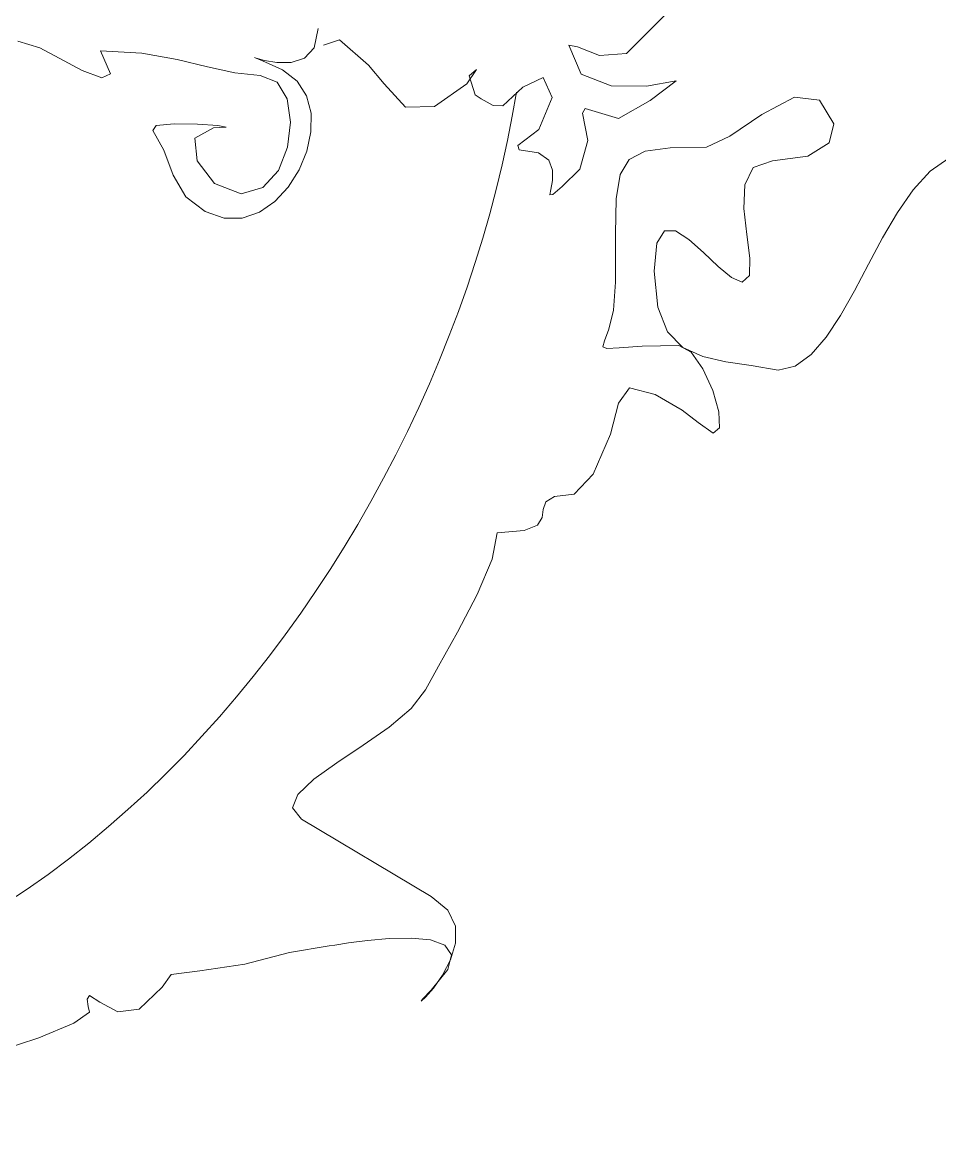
# Model space of a CAD drawing. Header units: centimetres. Extents: x -377343 to 693706, y 194584 to 813780.
# Drawn here: x 178756.04 to 178783.04, y 498796.2 to 498829.31 of the extents above; entities that cross this region are included whole.
import ezdxf

# ---------------------------------------------------------------- set-up
doc = ezdxf.new("R2010")
doc.units = ezdxf.units.CM
doc.layers.add('PIPA', color=11, linetype='Continuous')
doc.layers.add('TEXT', color=7, linetype='Continuous')

msp = doc.modelspace()

# ---------------------------------------------------------------- linework, layer by layer
at = {"layer": 'PIPA', "lineweight": 35, "extrusion": (0, 0.816497, 0.57735), "elevation": 193451.324}
msp.add_lwpolyline([(-421704.212, -325591.681), (-159560.265, -63447.734), (377343.333, -600351.331), (-158232.47, -1135927.133), (-693706.405, -600453.199), (-454216.825, -360963.619)], dxfattribs=at)
at = {"layer": 'TEXT', "color": 2, "linetype": 'Continuous', "lineweight": 13}
for p, q in [((178775.125, 498829.697), (178773.828, 498828.4)), ((178775.125, 498829.697), (178773.828, 498828.4)), ((178764.748, 498829.13), (178764.634, 498828.57)), ((178764.748, 498829.13), (178764.634, 498828.57)), ((178765.372, 498828.8), (178764.91, 498828.643)), ((178765.372, 498828.8), (178764.91, 498828.643)), ((178766.231, 498828.055), (178765.372, 498828.8)), ((178766.231, 498828.055), (178765.372, 498828.8)), ((178756.559, 498828.562), (178755.906, 498828.765)), ((178756.559, 498828.562), (178755.906, 498828.765)), ((178757.126, 498828.266), (178756.559, 498828.562)), ((178757.126, 498828.266), (178756.559, 498828.562)), ((178758.343, 498828.481), (178758.632, 498827.805)), ((178758.343, 498828.481), (178758.632, 498827.805)), ((178759.555, 498828.405), (178758.343, 498828.481)), ((178759.555, 498828.405), (178758.343, 498828.481)), ((178764.634, 498828.57), (178764.344, 498828.257)), ((178764.634, 498828.57), (178764.344, 498828.257)), ((178772.387, 498828.598), (178772.126, 498828.643)), ((178772.387, 498828.598), (178772.126, 498828.643)), ((178772.126, 498828.643), (178772.494, 498827.795)), ((178772.126, 498828.643), (178772.494, 498827.795)), ((178773.026, 498828.337), (178772.387, 498828.598)), ((178773.026, 498828.337), (178772.387, 498828.598)), ((178757.805, 498827.903), (178757.126, 498828.266)), ((178757.805, 498827.903), (178757.126, 498828.266)), ((178760.593, 498828.224), (178759.555, 498828.405)), ((178760.593, 498828.224), (178759.555, 498828.405)), ((178761.495, 498828.009), (178760.593, 498828.224)), ((178761.495, 498828.009), (178760.593, 498828.224)), ((178762.922, 498828.265), (178762.878, 498828.282)), ((178762.878, 498828.282), (178763.11, 498828.185)), ((178762.922, 498828.265), (178762.878, 498828.282)), ((178762.878, 498828.282), (178763.11, 498828.185)), ((178763.166, 498828.194), (178762.922, 498828.265)), ((178763.166, 498828.194), (178762.922, 498828.265)), ((178763.11, 498828.185), (178763.694, 498827.914)), ((178763.11, 498828.185), (178763.694, 498827.914)), ((178763.534, 498828.129), (178763.166, 498828.194)), ((178763.534, 498828.129), (178763.166, 498828.194)), ((178764.344, 498828.257), (178763.952, 498828.13)), ((178764.344, 498828.257), (178763.952, 498828.13)), ((178773.828, 498828.4), (178773.026, 498828.337)), ((178773.828, 498828.4), (178773.026, 498828.337)), ((178758.38, 498827.681), (178757.805, 498827.903)), ((178758.38, 498827.681), (178757.805, 498827.903)), ((178762.299, 498827.828), (178761.495, 498828.009)), ((178762.299, 498827.828), (178761.495, 498828.009)), ((178763.045, 498827.752), (178762.299, 498827.828)), ((178763.045, 498827.752), (178762.299, 498827.828)), ((178763.952, 498828.13), (178763.534, 498828.129)), ((178763.952, 498828.13), (178763.534, 498828.129)), ((178763.694, 498827.914), (178764.132, 498827.588)), ((178763.694, 498827.914), (178764.132, 498827.588)), ((178766.693, 498827.508), (178766.231, 498828.055)), ((178766.693, 498827.508), (178766.231, 498828.055)), ((178769.405, 498827.929), (178769.126, 498827.508)), ((178769.405, 498827.929), (178769.126, 498827.508)), ((178769.198, 498827.737), (178769.405, 498827.929)), ((178769.198, 498827.737), (178769.405, 498827.929)), ((178758.632, 498827.805), (178758.38, 498827.681)), ((178758.632, 498827.805), (178758.38, 498827.681)), ((178763.537, 498827.559), (178763.045, 498827.752)), ((178763.537, 498827.559), (178763.045, 498827.752)), ((178763.833, 498827.06), (178763.537, 498827.559)), ((178763.833, 498827.06), (178763.537, 498827.559)), ((178764.132, 498827.588), (178764.409, 498827.155)), ((178764.132, 498827.588), (178764.409, 498827.155)), ((178767.324, 498826.824), (178766.693, 498827.508)), ((178767.324, 498826.824), (178766.693, 498827.508)), ((178769.126, 498827.508), (178768.171, 498826.842)), ((178769.126, 498827.508), (178768.171, 498826.842)), ((178769.369, 498827.184), (178769.198, 498827.737)), ((178769.369, 498827.184), (178769.198, 498827.737)), ((178771.369, 498827.689), (178770.774, 498827.409)), ((178771.369, 498827.689), (178770.774, 498827.409)), ((178771.639, 498827.103), (178771.369, 498827.689)), ((178771.639, 498827.103), (178771.369, 498827.689)), ((178772.494, 498827.795), (178773.372, 498827.448)), ((178772.494, 498827.795), (178773.372, 498827.448)), ((178774.417, 498827.435), (178775.288, 498827.59)), ((178774.417, 498827.435), (178775.288, 498827.59)), ((178775.288, 498827.59), (178774.522, 498827.019)), ((178775.288, 498827.59), (178774.522, 498827.019)), ((178764.409, 498827.155), (178764.539, 498826.646)), ((178764.409, 498827.155), (178764.539, 498826.646)), ((178769.543, 498827.064), (178769.369, 498827.184)), ((178769.543, 498827.064), (178769.369, 498827.184)), ((178770.774, 498827.409), (178770.18, 498826.86)), ((178770.774, 498827.409), (178770.18, 498826.86)), ((178770.585, 498827.265), (178770.462, 498826.552)), ((178770.585, 498827.265), (178770.462, 498826.552)), ((178773.372, 498827.448), (178774.417, 498827.435)), ((178773.372, 498827.448), (178774.417, 498827.435)), ((178763.936, 498826.379), (178763.833, 498827.06)), ((178763.936, 498826.379), (178763.833, 498827.06)), ((178768.171, 498826.842), (178767.324, 498826.824)), ((178768.171, 498826.842), (178767.324, 498826.824)), ((178769.897, 498826.872), (178769.543, 498827.064)), ((178769.897, 498826.872), (178769.543, 498827.064)), ((178770.18, 498826.86), (178769.897, 498826.872)), ((178770.18, 498826.86), (178769.897, 498826.872)), ((178771.243, 498826.163), (178771.639, 498827.103)), ((178771.243, 498826.163), (178771.639, 498827.103)), ((178774.522, 498827.019), (178773.594, 498826.484)), ((178774.522, 498827.019), (178773.594, 498826.484)), ((178778.767, 498827.114), (178777.811, 498826.606)), ((178779.504, 498827.022), (178778.767, 498827.114)), ((178779.927, 498826.333), (178779.504, 498827.022)), ((178764.539, 498826.646), (178764.536, 498826.091)), ((178764.539, 498826.646), (178764.536, 498826.091)), ((178770.462, 498826.552), (178770.321, 498825.836)), ((178770.462, 498826.552), (178770.321, 498825.836)), ((178772.612, 498826.779), (178772.534, 498826.641)), ((178772.612, 498826.779), (178772.534, 498826.641)), ((178772.534, 498826.641), (178772.69, 498825.836)), ((178772.534, 498826.641), (178772.69, 498825.836)), ((178773.594, 498826.484), (178772.612, 498826.779)), ((178773.594, 498826.484), (178772.612, 498826.779)), ((178777.811, 498826.606), (178776.87, 498825.962)), ((178759.883, 498826.13), (178759.981, 498826.277)), ((178759.883, 498826.13), (178759.981, 498826.277)), ((178759.981, 498826.277), (178760.508, 498826.331)), ((178759.981, 498826.277), (178760.508, 498826.331)), ((178760.508, 498826.331), (178761.2, 498826.323)), ((178760.508, 498826.331), (178761.2, 498826.323)), ((178761.667, 498826.211), (178761.121, 498825.907)), ((178761.667, 498826.211), (178761.121, 498825.907)), ((178761.2, 498826.323), (178761.799, 498826.28)), ((178761.2, 498826.323), (178761.799, 498826.28)), ((178762.041, 498826.233), (178761.667, 498826.211)), ((178762.041, 498826.233), (178761.667, 498826.211)), ((178761.799, 498826.28), (178762.041, 498826.233)), ((178761.799, 498826.28), (178762.041, 498826.233)), ((178763.85, 498825.638), (178763.936, 498826.379)), ((178763.85, 498825.638), (178763.936, 498826.379)), ((178770.63, 498825.692), (178771.243, 498826.163)), ((178770.63, 498825.692), (178771.243, 498826.163)), ((178779.787, 498825.765), (178779.927, 498826.333)), ((178760.207, 498825.554), (178759.883, 498826.13)), ((178760.207, 498825.554), (178759.883, 498826.13)), ((178761.121, 498825.907), (178761.19, 498825.238)), ((178761.121, 498825.907), (178761.19, 498825.238)), ((178764.536, 498826.091), (178764.413, 498825.523)), ((178764.536, 498826.091), (178764.413, 498825.523)), ((178770.321, 498825.836), (178770.164, 498825.119)), ((178770.321, 498825.836), (178770.164, 498825.119)), ((178772.69, 498825.836), (178772.45, 498824.995)), ((178772.69, 498825.836), (178772.45, 498824.995)), ((178776.87, 498825.962), (178776.179, 498825.644)), ((178760.478, 498824.815), (178760.207, 498825.554)), ((178760.478, 498824.815), (178760.207, 498825.554)), ((178763.576, 498824.957), (178763.85, 498825.638)), ((178763.576, 498824.957), (178763.85, 498825.638)), ((178764.413, 498825.523), (178764.186, 498824.971)), ((178764.413, 498825.523), (178764.186, 498824.971)), ((178770.666, 498825.563), (178770.63, 498825.692)), ((178770.666, 498825.563), (178770.63, 498825.692)), ((178771.237, 498825.476), (178770.666, 498825.563)), ((178771.237, 498825.476), (178770.666, 498825.563)), ((178774.373, 498825.523), (178773.901, 498825.28)), ((178775.112, 498825.624), (178774.373, 498825.523)), ((178776.179, 498825.644), (178775.112, 498825.624)), ((178779.161, 498825.38), (178779.787, 498825.765)), ((178761.19, 498825.238), (178761.701, 498824.569)), ((178761.19, 498825.238), (178761.701, 498824.569)), ((178771.541, 498825.257), (178771.237, 498825.476)), ((178771.541, 498825.257), (178771.237, 498825.476)), ((178771.651, 498824.965), (178771.541, 498825.257)), ((178771.651, 498824.965), (178771.541, 498825.257)), ((178773.901, 498825.28), (178773.638, 498824.834)), ((178777.557, 498825.041), (178778.125, 498825.238)), ((178778.125, 498825.238), (178779.161, 498825.38)), ((178783.314, 498825.319), (178782.766, 498824.936)), ((178763.117, 498824.458), (178763.576, 498824.957)), ((178763.117, 498824.458), (178763.576, 498824.957)), ((178764.186, 498824.971), (178763.869, 498824.467)), ((178764.186, 498824.971), (178763.869, 498824.467)), ((178770.164, 498825.119), (178769.99, 498824.4)), ((178770.164, 498825.119), (178769.99, 498824.4)), ((178771.644, 498824.659), (178771.651, 498824.965)), ((178771.644, 498824.659), (178771.651, 498824.965)), ((178772.45, 498824.995), (178771.927, 498824.481)), ((178772.45, 498824.995), (178771.927, 498824.481)), ((178773.638, 498824.834), (178773.524, 498824.125)), ((178777.31, 498824.531), (178777.557, 498825.041)), ((178782.766, 498824.936), (178782.264, 498824.39)), ((178760.856, 498824.184), (178760.478, 498824.815)), ((178760.856, 498824.184), (178760.478, 498824.815)), ((178761.701, 498824.569), (178762.477, 498824.265)), ((178761.701, 498824.569), (178762.477, 498824.265)), ((178771.593, 498824.398), (178771.644, 498824.659)), ((178771.593, 498824.398), (178771.644, 498824.659)), ((178777.281, 498823.834), (178777.31, 498824.531)), ((178761.419, 498823.75), (178760.856, 498824.184)), ((178761.419, 498823.75), (178760.856, 498824.184)), ((178762.477, 498824.265), (178763.117, 498824.458)), ((178762.477, 498824.265), (178763.117, 498824.458)), ((178763.869, 498824.467), (178763.475, 498824.042)), ((178763.869, 498824.467), (178763.475, 498824.042)), ((178769.99, 498824.4), (178769.799, 498823.681)), ((178769.99, 498824.4), (178769.799, 498823.681)), ((178771.573, 498824.241), (178771.593, 498824.398)), ((178771.573, 498824.241), (178771.593, 498824.398)), ((178771.66, 498824.249), (178771.573, 498824.241)), ((178771.66, 498824.249), (178771.573, 498824.241)), ((178771.927, 498824.481), (178771.66, 498824.249)), ((178771.927, 498824.481), (178771.66, 498824.249)), ((178782.264, 498824.39), (178781.8, 498823.723)), ((178763.475, 498824.042), (178763.019, 498823.727)), ((178763.475, 498824.042), (178763.019, 498823.727)), ((178773.524, 498824.125), (178773.499, 498823.091)), ((178777.363, 498823.075), (178777.281, 498823.834)), ((178761.977, 498823.55), (178761.419, 498823.75)), ((178761.977, 498823.55), (178761.419, 498823.75)), ((178762.515, 498823.553), (178761.977, 498823.55)), ((178762.515, 498823.553), (178761.977, 498823.55)), ((178763.019, 498823.727), (178762.515, 498823.553)), ((178763.019, 498823.727), (178762.515, 498823.553)), ((178769.799, 498823.681), (178769.592, 498822.962)), ((178769.799, 498823.681), (178769.592, 498822.962)), ((178781.8, 498823.723), (178781.363, 498822.978)), ((178774.72, 498822.819), (178774.942, 498823.176)), ((178774.942, 498823.176), (178775.267, 498823.175)), ((178775.267, 498823.175), (178775.662, 498822.928)), ((178769.592, 498822.962), (178769.37, 498822.243)), ((178769.592, 498822.962), (178769.37, 498822.243)), ((178773.499, 498823.091), (178773.504, 498821.671)), ((178775.662, 498822.928), (178776.092, 498822.543)), ((178777.453, 498822.378), (178777.363, 498823.075)), ((178781.363, 498822.978), (178780.945, 498822.195)), ((178774.639, 498821.995), (178774.72, 498822.819)), ((178776.092, 498822.543), (178776.52, 498822.132)), ((178769.37, 498822.243), (178769.131, 498821.526)), ((178769.37, 498822.243), (178769.131, 498821.526)), ((178777.444, 498821.869), (178777.453, 498822.378)), ((178780.945, 498822.195), (178780.536, 498821.417)), ((178774.743, 498820.936), (178774.639, 498821.995)), ((178776.52, 498822.132), (178776.912, 498821.805)), ((178777.233, 498821.671), (178777.444, 498821.869)), ((178769.131, 498821.526), (178768.877, 498820.81)), ((178769.131, 498821.526), (178768.877, 498820.81)), ((178773.504, 498821.671), (178773.441, 498820.846)), ((178776.912, 498821.805), (178777.233, 498821.671)), ((178780.536, 498821.417), (178780.125, 498820.687)), ((178775.036, 498820.211), (178774.743, 498820.936)), ((178768.877, 498820.81), (178768.607, 498820.096)), ((178768.877, 498820.81), (178768.607, 498820.096)), ((178773.441, 498820.846), (178773.305, 498820.285)), ((178780.125, 498820.687), (178779.705, 498820.045)), ((178773.305, 498820.285), (178773.175, 498819.941)), ((178775.488, 498819.749), (178775.036, 498820.211)), ((178768.607, 498820.096), (178768.322, 498819.386)), ((178768.607, 498820.096), (178768.322, 498819.386)), ((178773.175, 498819.941), (178773.129, 498819.766)), ((178779.705, 498820.045), (178779.265, 498819.535)), ((178773.129, 498819.766), (178773.247, 498819.712)), ((178773.247, 498819.712), (178773.606, 498819.733)), ((178773.606, 498819.733), (178774.288, 498819.78)), ((178774.288, 498819.78), (178775.369, 498819.806)), ((178775.369, 498819.806), (178775.728, 498819.608)), ((178776.069, 498819.476), (178775.488, 498819.749)), ((178775.728, 498819.608), (178776.077, 498819.115)), ((178779.265, 498819.535), (178778.795, 498819.198)), ((178768.322, 498819.386), (178768.022, 498818.679)), ((178768.322, 498819.386), (178768.022, 498818.679)), ((178776.749, 498819.322), (178776.069, 498819.476)), ((178777.498, 498819.213), (178776.749, 498819.322)), ((178778.287, 498819.076), (178777.498, 498819.213)), ((178778.795, 498819.198), (178778.287, 498819.076)), ((178776.077, 498819.115), (178776.366, 498818.479)), ((178768.022, 498818.679), (178767.707, 498817.976)), ((178768.022, 498818.679), (178767.707, 498817.976)), ((178773.918, 498818.562), (178773.585, 498818.104)), ((178774.669, 498818.367), (178773.918, 498818.562)), ((178775.466, 498817.898), (178774.669, 498818.367)), ((178776.366, 498818.479), (178776.547, 498817.851)), ((178767.707, 498817.976), (178767.377, 498817.277)), ((178767.707, 498817.976), (178767.377, 498817.277)), ((178773.585, 498818.104), (178773.357, 498817.194)), ((178775.936, 498817.536), (178775.466, 498817.898)), ((178776.547, 498817.851), (178776.568, 498817.383)), ((178767.377, 498817.277), (178767.033, 498816.584)), ((178767.377, 498817.277), (178767.033, 498816.584)), ((178776.381, 498817.228), (178775.936, 498817.536)), ((178776.568, 498817.383), (178776.381, 498817.228)), ((178773.357, 498817.194), (178772.84, 498816.014)), ((178767.033, 498816.584), (178766.675, 498815.896)), ((178767.033, 498816.584), (178766.675, 498815.896)), ((178766.675, 498815.896), (178766.302, 498815.215)), ((178766.675, 498815.896), (178766.302, 498815.215)), ((178772.84, 498816.014), (178772.288, 498815.428)), ((178771.702, 498815.365), (178771.448, 498815.203)), ((178772.288, 498815.428), (178771.702, 498815.365)), ((178766.302, 498815.215), (178765.915, 498814.54)), ((178766.302, 498815.215), (178765.915, 498814.54)), ((178771.377, 498814.981), (178771.345, 498814.74)), ((178771.448, 498815.203), (178771.377, 498814.981)), ((178771.345, 498814.74), (178771.205, 498814.518)), ((178765.915, 498814.54), (178765.515, 498813.873)), ((178765.915, 498814.54), (178765.515, 498813.873)), ((178770.018, 498814.293), (178769.868, 498813.517)), ((178770.811, 498814.356), (178770.018, 498814.293)), ((178771.205, 498814.518), (178770.811, 498814.356)), ((178765.515, 498813.873), (178765.101, 498813.214)), ((178765.515, 498813.873), (178765.101, 498813.214)), ((178769.868, 498813.517), (178769.427, 498812.479)), ((178765.101, 498813.214), (178764.674, 498812.564)), ((178765.101, 498813.214), (178764.674, 498812.564)), ((178764.674, 498812.564), (178764.234, 498811.923)), ((178764.674, 498812.564), (178764.234, 498811.923)), ((178769.427, 498812.479), (178768.85, 498811.368)), ((178764.234, 498811.923), (178763.781, 498811.292)), ((178764.234, 498811.923), (178763.781, 498811.292)), ((178763.781, 498811.292), (178763.315, 498810.671)), ((178763.781, 498811.292), (178763.315, 498810.671)), ((178768.85, 498811.368), (178768.292, 498810.37)), ((178763.315, 498810.671), (178762.836, 498810.061)), ((178763.315, 498810.671), (178762.836, 498810.061)), ((178768.292, 498810.37), (178767.91, 498809.672)), ((178762.836, 498810.061), (178762.345, 498809.462)), ((178762.836, 498810.061), (178762.345, 498809.462)), ((178767.91, 498809.672), (178767.487, 498809.122)), ((178762.345, 498809.462), (178761.842, 498808.876)), ((178762.345, 498809.462), (178761.842, 498808.876)), ((178767.487, 498809.122), (178766.838, 498808.575)), ((178761.842, 498808.876), (178761.327, 498808.302)), ((178761.842, 498808.876), (178761.327, 498808.302)), ((178761.327, 498808.302), (178760.8, 498807.741)), ((178761.327, 498808.302), (178760.8, 498807.741)), ((178766.838, 498808.575), (178766.071, 498808.038)), ((178766.071, 498808.038), (178765.295, 498807.523)), ((178760.8, 498807.741), (178760.261, 498807.195)), ((178760.8, 498807.741), (178760.261, 498807.195)), ((178765.295, 498807.523), (178764.617, 498807.038)), ((178760.261, 498807.195), (178759.711, 498806.662)), ((178760.261, 498807.195), (178759.711, 498806.662)), ((178764.617, 498807.038), (178764.147, 498806.593)), ((178759.711, 498806.662), (178759.15, 498806.145)), ((178759.711, 498806.662), (178759.15, 498806.145)), ((178764.147, 498806.593), (178763.992, 498806.198)), ((178759.15, 498806.145), (178758.577, 498805.643)), ((178759.15, 498806.145), (178758.577, 498805.643)), ((178763.992, 498806.198), (178764.261, 498805.861)), ((178758.577, 498805.643), (178757.994, 498805.157)), ((178758.577, 498805.643), (178757.994, 498805.157)), ((178764.261, 498805.861), (178768.072, 498803.591)), ((178757.994, 498805.157), (178757.4, 498804.688)), ((178757.994, 498805.157), (178757.4, 498804.688)), ((178757.4, 498804.688), (178756.796, 498804.237)), ((178757.4, 498804.688), (178756.796, 498804.237)), ((178756.796, 498804.237), (178756.182, 498803.803)), ((178756.796, 498804.237), (178756.182, 498803.803)), ((178756.182, 498803.803), (178755.557, 498803.387)), ((178756.182, 498803.803), (178755.557, 498803.387)), ((178768.072, 498803.591), (178768.569, 498803.183)), ((178768.569, 498803.183), (178768.788, 498802.713)), ((178768.788, 498802.713), (178768.792, 498802.214)), ((178766.84, 498802.352), (178766.2, 498802.296)), ((178767.484, 498802.365), (178766.84, 498802.352)), ((178768.055, 498802.307), (178767.484, 498802.365)), ((178765.072, 498802.131), (178763.904, 498801.942)), ((178765.239, 498802.159), (178765.072, 498802.131)), ((178765.641, 498802.222), (178765.239, 498802.159)), ((178766.2, 498802.296), (178765.641, 498802.222)), ((178768.476, 498802.151), (178768.055, 498802.307)), ((178768.67, 498801.872), (178768.476, 498802.151)), ((178768.792, 498802.214), (178768.644, 498801.722)), ((178763.904, 498801.942), (178762.592, 498801.591)), ((178768.644, 498801.722), (178768.406, 498801.27)), ((178768.561, 498801.442), (178768.67, 498801.872)), ((178761.261, 498801.402), (178760.421, 498801.288)), ((178762.592, 498801.591), (178761.261, 498801.402)), ((178768.072, 498800.834), (178768.561, 498801.442)), ((178760.421, 498801.288), (178760.156, 498800.921)), ((178768.406, 498801.27), (178768.142, 498800.894)), ((178758.018, 498800.672), (178757.946, 498800.564)), ((178758.325, 498800.477), (178758.018, 498800.672)), ((178760.156, 498800.921), (178759.478, 498800.267)), ((178767.816, 498800.563), (178768.072, 498800.834)), ((178768.142, 498800.894), (178767.913, 498800.628)), ((178757.946, 498800.564), (178757.982, 498800.348)), ((178757.982, 498800.348), (178758.018, 498800.186)), ((178758.847, 498800.192), (178758.325, 498800.477)), ((178767.913, 498800.628), (178767.784, 498800.506)), ((178767.784, 498800.506), (178767.816, 498800.563)), ((178758.018, 498800.186), (178757.557, 498799.855)), ((178759.478, 498800.267), (178758.847, 498800.192)), ((178757.557, 498799.855), (178756.528, 498799.432)), ((178756.528, 498799.432), (178755.315, 498799.036))]:
    msp.add_line(p, q, dxfattribs=at)

doc.saveas('drawing.dxf')
